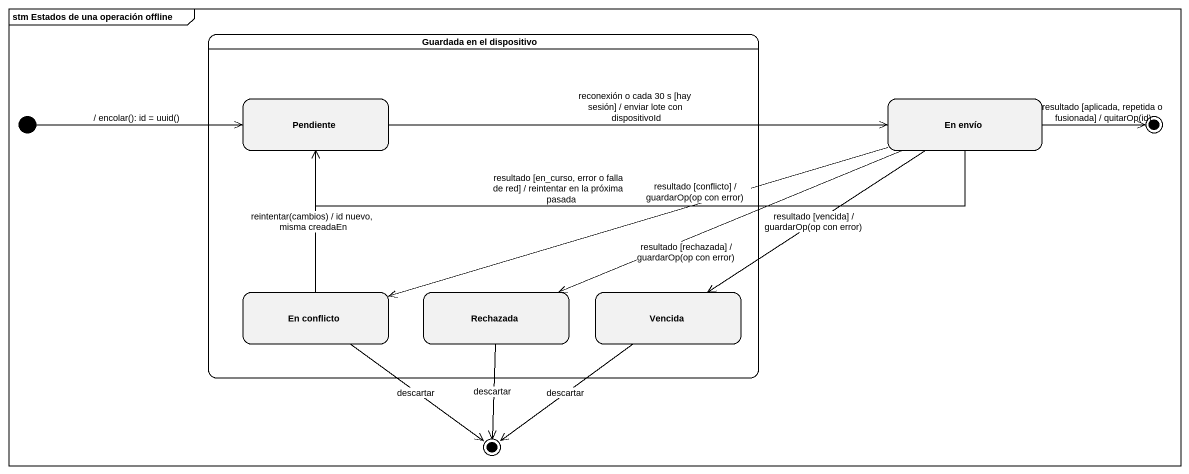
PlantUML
@startuml
mainframe stm Estados de una operación offline
hide empty description
state "Guardada en el dispositivo" as Guardada_en_el_dispositivo {
  state Pendiente
  state "En conflicto" as En_conflicto
  state Rechazada
  state Vencida
}
state "En envío" as En_envío
state initial1 <<start>>
state final1 <<end>>
state final2 <<end>>
Pendiente -right-> En_envío : reconexión o cada 30 s [hay sesión] / enviar lote con dispositivoId
En_envío -left-> Pendiente : resultado [en_curso, error o falla de red] / reintentar en la próxima pasada
En_envío -right-> final1 : resultado [aplicada, repetida o fusionada] / quitarOp(id)
En_envío -left-> En_conflicto : resultado [conflicto] / guardarOp(op con error)
En_envío -left-> Rechazada : resultado [rechazada] / guardarOp(op con error)
En_envío --> Vencida : resultado [vencida] / guardarOp(op con error)
initial1 -right-> Pendiente : / encolar(): id = uuid()
En_conflicto -up-> Pendiente : reintentar(cambios) / id nuevo, misma creadaEn
En_conflicto --> final2 : descartar
Rechazada --> final2 : descartar
Vencida --> final2 : descartar
@enduml
